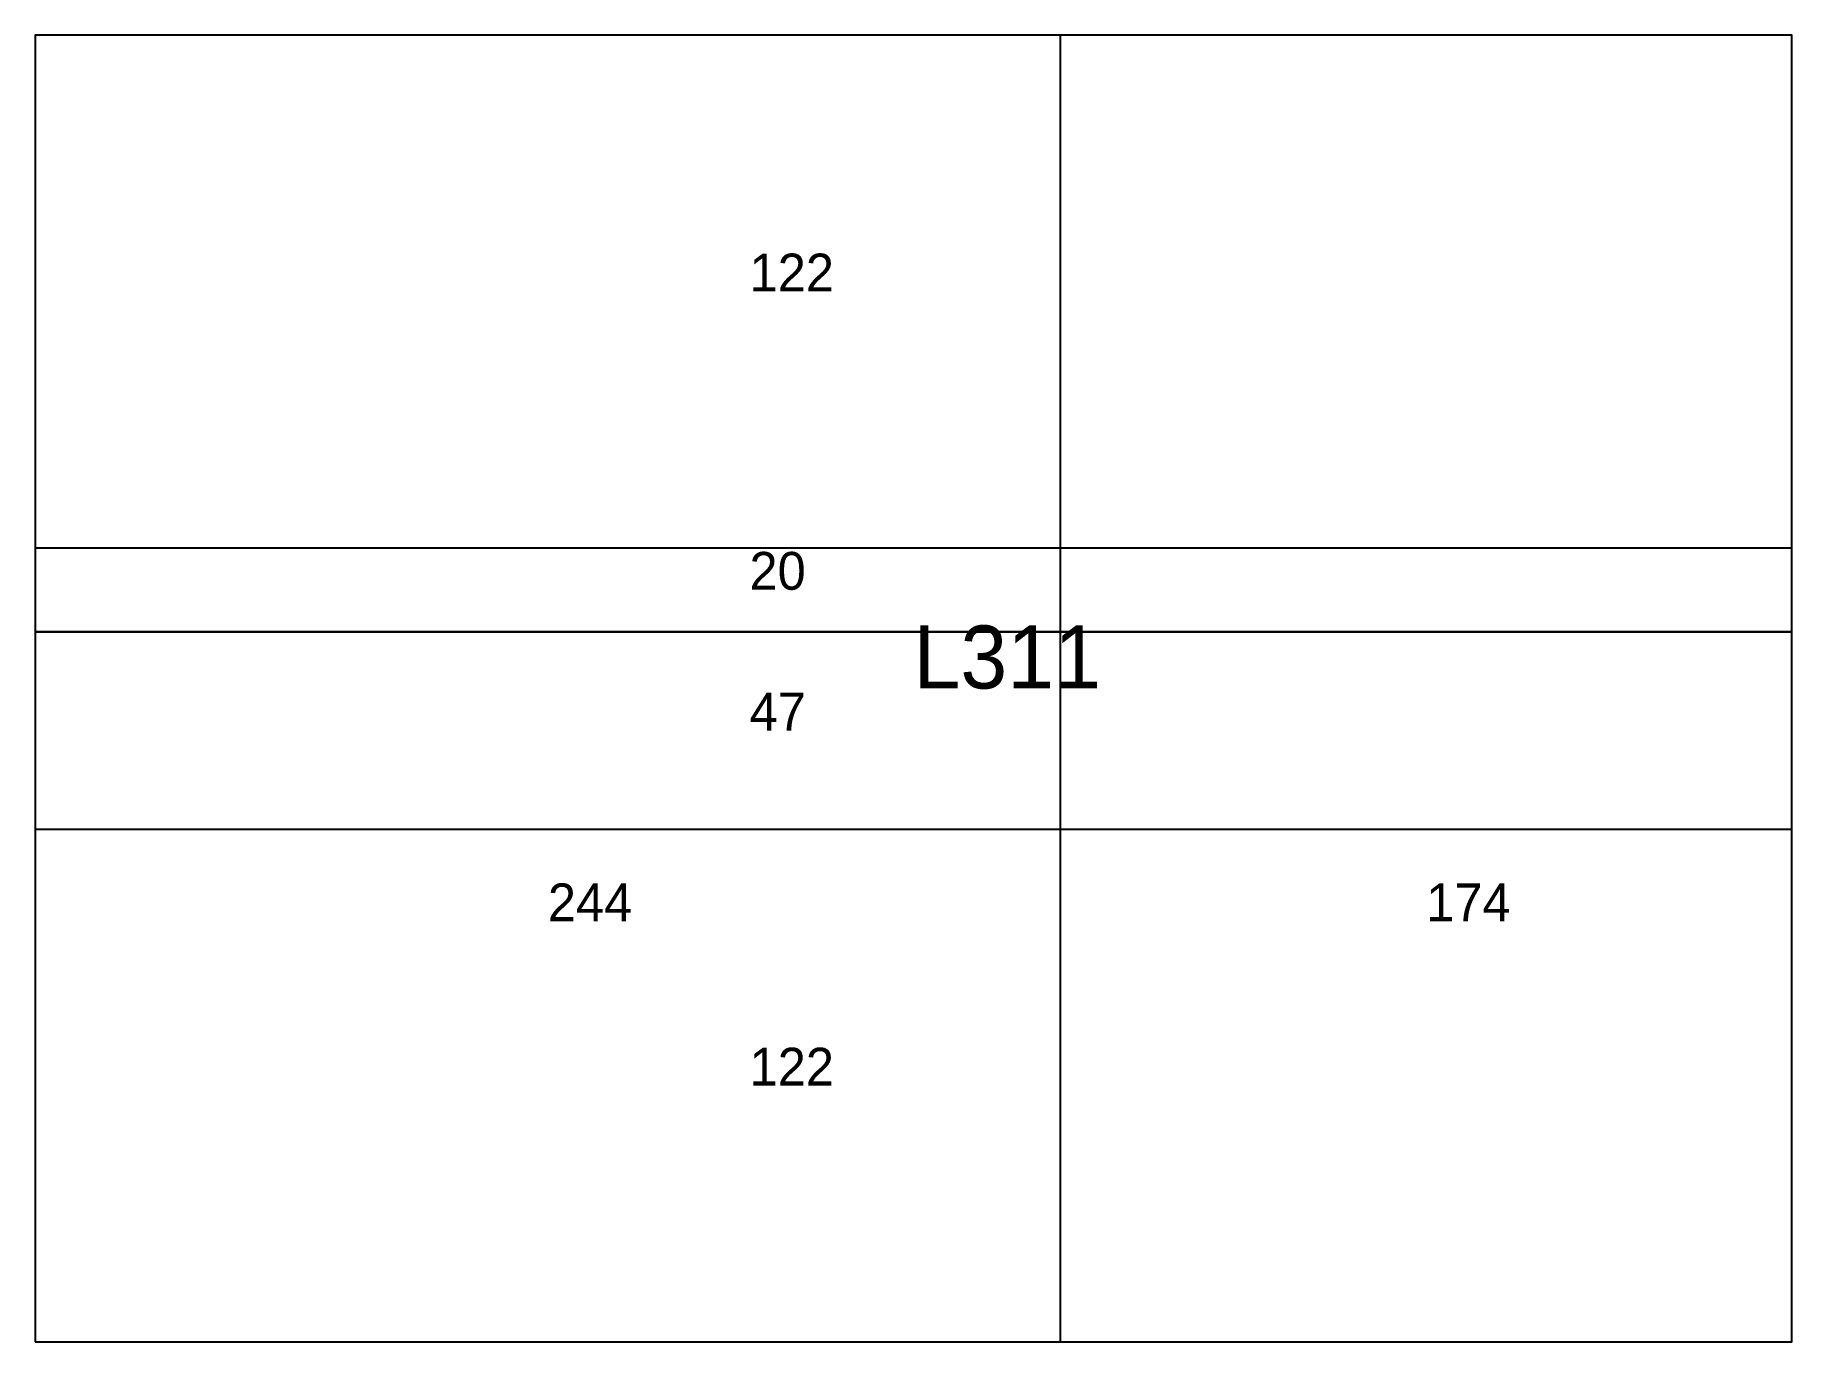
# Model space of a CAD drawing. Extents: x 3604 to 4022, y 2281 to 2592.
import ezdxf

# ---------------------------------------------------------------- set-up
doc = ezdxf.new("R2010")
doc.units = 0
for name, color, linetype in [('3', 3, 'Continuous'), ('4', 4, 'Continuous'), ('Painéis', 200, 'Continuous')]:
    doc.layers.add(name, color=color, linetype=linetype)

msp = doc.modelspace()

# ---------------------------------------------------------------- linework, layer by layer
at = {"layer": '3'}
for p, q in [((4022.07, 2591.94), (3604.07, 2591.94)), ((3604.07, 2591.94), (3604.07, 2280.94)), ((3848.07, 2280.94), (3848.07, 2591.94)), ((4022.07, 2280.94), (4022.07, 2591.94)), ((3604.07, 2449.94), (4022.07, 2449.94)), ((3604.07, 2402.94), (4022.07, 2402.94)), ((3604.07, 2280.94), (4022.07, 2280.94))]:
    msp.add_line(p, q, dxfattribs=at)
at = {"layer": '3', "lineweight": 25}
msp.add_lwpolyline([(3604.07, 2280.94), (4022.07, 2280.94), (4022.07, 2591.94), (3604.07, 2591.94)], close=True, dxfattribs=at)
at = {"layer": '3'}
for points in [[(3604.07, 2469.94), (4022.07, 2469.94)], [(4022.07, 2449.94), (3604.07, 2449.94)]]:
    msp.add_lwpolyline(points, dxfattribs=at)
at = {"layer": 'Painéis', "lineweight": 18}
for p, q in [((3848.07, 2280.94), (3848.07, 2591.94)), ((3604.07, 2469.94), (4022.07, 2469.94)), ((3604.07, 2449.94), (4022.07, 2449.94)), ((3604.07, 2402.94), (4022.07, 2402.94))]:
    msp.add_line(p, q, dxfattribs=at)

# ---------------------------------------------------------------- texts
at = {"layer": '4'}
msp.add_text('L311', height=15, dxfattribs=at).set_placement((3813.07, 2436.44))
at = {"layer": 'Painéis'}
for s, p in [('122', (3774.07, 2530.94)), ('20', (3774.04, 2459.94)), ('47', (3774.06, 2426.44)), ('244', (3726.07, 2381.05)), ('174', (3935.07, 2381.05)), ('122', (3774.07, 2341.94))]:
    msp.add_text(s, height=9, dxfattribs=at).set_placement(p)

doc.saveas('drawing.dxf')
